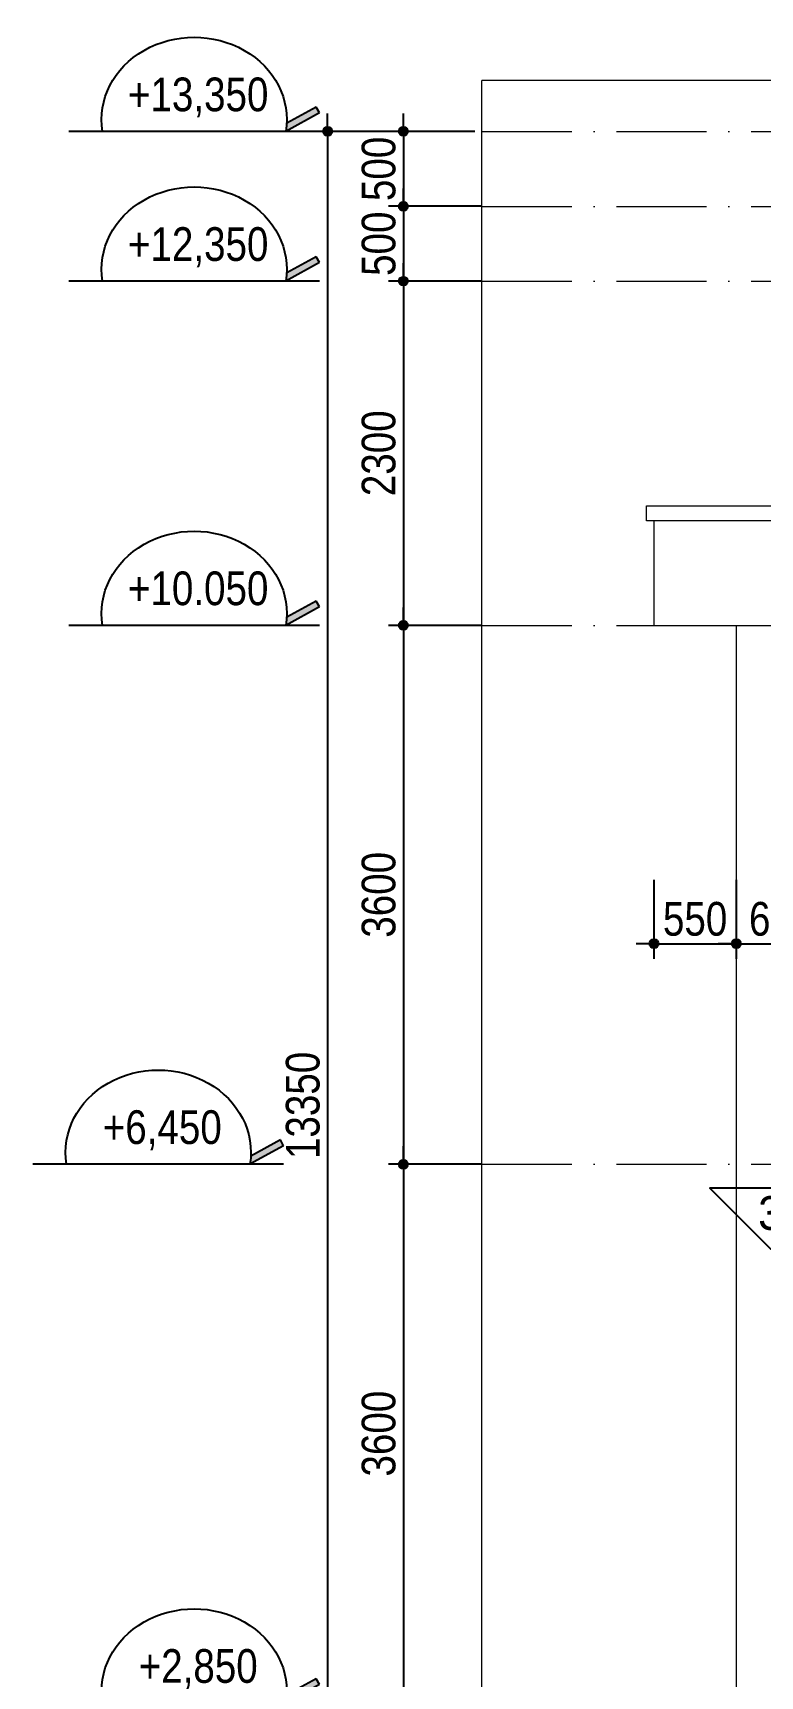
# Model space of a CAD drawing. Header units: millimetres. Extents: x 2594 to 27305, y 1526 to 19538.
# Drawn here: x 2594 to 7455, y 7825 to 18804 of the extents above; entities that cross this region are included whole.
import ezdxf
from ezdxf.enums import TextEntityAlignment as Align

# ---------------------------------------------------------------- set-up
doc = ezdxf.new("R2010")
doc.units = ezdxf.units.MM
doc.linetypes.add('ACAD_ISO10W100', pattern=[18, 12, -3, 0, -3])
for name, color, linetype in [('DIM', 1, 'Continuous'), ('HATCHNGOI', 22, 'Continuous'), ('TAGS', 60, 'Continuous')]:
    doc.layers.add(name, color=color, linetype=linetype)
doc.layers.add('NET-THAY', color=2, linetype='Continuous', lineweight=13)
doc.layers.add('TRUC', color=24, linetype='Continuous', lineweight=0)
doc.styles.add('AVO', font='')
doc.styles.add('HEL-CONDENSE', font='')
doc.styles.get("Standard").update_dxf_attribs({"font": 'arial.ttf'})
doc.styles.add('VNI-HELVE-CONDENSEN', font='')
doc.styles.get('AVO').set_extended_font_data('VNI-Avo')
doc.styles.get('HEL-CONDENSE').set_extended_font_data('VNI-Helve-Condense')
doc.styles.get('VNI-HELVE-CONDENSEN').set_extended_font_data('VNI-Helve-Condense')
doc.dimstyles.new('D100', dxfattribs={"dimtxt": 225, "dimasz": 1.2, "dimexe": 100, "dimexo": 0, "dimgap": 50, "dimtad": 1, "dimdec": 0, "dimzin": 13, "dimdsep": 46, "dimtxsty": 'HEL-CONDENSE', "dimblk": 'D50', "dimcen": 0, "dimclrd": 1, "dimclre": 1, "dimclrt": 7, "dimadec": 0, "dimazin": 0, "dimtfac": 1, "dimtdec": 0, "dimtmove": 0, "dimatfit": 3, "dimldrblk": 'D50', "dimfxl": 1, "dimtolj": 1, "dimtzin": 13, "dimarcsym": 0})
doc.dimstyles.get("Standard").update_dxf_attribs({"dimtxt": 0.18, "dimasz": 0.18, "dimexe": 0.18, "dimexo": 0.0625, "dimgap": 0.09, "dimtad": 0, "dimtih": 1, "dimtoh": 1, "dimdec": 4, "dimzin": 0, "dimdsep": 46, "dimtxsty": 'Standard', "dimcen": 0.09, "dimadec": 0, "dimazin": 0, "dimtfac": 1, "dimtdec": 4, "dimtofl": 0, "dimtmove": 0, "dimatfit": 3, "dimfxl": 1, "dimtolj": 1, "dimtzin": 0, "dimarcsym": 0})

# ---------------------------------------------------------------- blocks, each defined once
blk = doc.blocks.new('D50')
at = {"layer": 'DIM'}
blk.add_hatch(color=256, dxfattribs=at).paths.add_polyline_path([(25, 0, 1), (-25, 0, 1)])
blk.add_line((25, 0), (100, 0), dxfattribs=at)
blk.add_circle((0, 0), 25, dxfattribs=at)
blk = doc.blocks.new('*D166')
at = {"layer": 'DEFPOINTS', "color": 0, "transparency": 16777216}
for p in [(5595, 17645), (5071, 17145), (5595, 17145)]:
    blk.add_point(p, dxfattribs=at)
at = {"layer": 'DIM', "color": 1, "lineweight": -2, "transparency": 16777216}
for p, q in [((5595, 17645), (4971, 17645)), ((5071, 17643), (5071, 17146)), ((5595, 17145), (4971, 17145))]:
    blk.add_line(p, q, dxfattribs=at)
at = {"layer": 'DIM', "color": 1, "lineweight": -2, "transparency": 16777216, "xscale": 1.199999999999999, "yscale": 1.199999999999999, "zscale": 1.199999999999999}
for p, rotation in [((5071, 17645), 90), ((5071, 17145), 270)]:
    blk.add_blockref('D50', p, dxfattribs=dict(at, rotation=rotation))
at = {"layer": 'DIM', "color": 7, "transparency": 16777216, "insert": (4906, 17395), "char_height": 225, "attachment_point": 5, "rotation": 90, "style": 'HEL-CONDENSE'}
blk.add_mtext('\\A1;500', dxfattribs=at)
blk = doc.blocks.new('*D167')
at = {"layer": 'DEFPOINTS', "color": 0, "transparency": 16777216}
for p in [(5595, 17145), (5071, 14845), (5595, 14845)]:
    blk.add_point(p, dxfattribs=at)
at = {"layer": 'DIM', "color": 1, "lineweight": -2, "transparency": 16777216}
for p, q in [((5595, 17145), (4971, 17145)), ((5071, 17143), (5071, 14846)), ((5595, 14845), (4971, 14845))]:
    blk.add_line(p, q, dxfattribs=at)
at = {"layer": 'DIM', "color": 1, "lineweight": -2, "transparency": 16777216, "xscale": 1.199999999999999, "yscale": 1.199999999999999, "zscale": 1.199999999999999}
for p, rotation in [((5071, 17145), 90), ((5071, 14845), 270)]:
    blk.add_blockref('D50', p, dxfattribs=dict(at, rotation=rotation))
at = {"layer": 'DIM', "color": 7, "transparency": 16777216, "insert": (4906, 15995), "char_height": 225, "attachment_point": 5, "rotation": 90, "style": 'HEL-CONDENSE'}
blk.add_mtext('\\A1;2300', dxfattribs=at)
blk = doc.blocks.new('*D168')
at = {"layer": 'DEFPOINTS', "color": 0, "transparency": 16777216}
for p in [(5595, 14845), (5071, 11245), (5595, 11245)]:
    blk.add_point(p, dxfattribs=at)
at = {"layer": 'DIM', "color": 1, "lineweight": -2, "transparency": 16777216}
for p, q in [((5595, 14845), (4971, 14845)), ((5071, 14843), (5071, 11246)), ((5595, 11245), (4971, 11245))]:
    blk.add_line(p, q, dxfattribs=at)
at = {"layer": 'DIM', "color": 1, "lineweight": -2, "transparency": 16777216, "xscale": 1.199999999999999, "yscale": 1.199999999999999, "zscale": 1.199999999999999}
for p, rotation in [((5071, 14845), 90), ((5071, 11245), 270)]:
    blk.add_blockref('D50', p, dxfattribs=dict(at, rotation=rotation))
at = {"layer": 'DIM', "color": 7, "transparency": 16777216, "insert": (4906, 13045), "char_height": 225, "attachment_point": 5, "rotation": 90, "style": 'HEL-CONDENSE'}
blk.add_mtext('\\A1;3600', dxfattribs=at)
blk = doc.blocks.new('*D169')
at = {"layer": 'DEFPOINTS', "color": 0, "transparency": 16777216}
for p in [(5595, 11245), (5071, 7645), (5595, 7645)]:
    blk.add_point(p, dxfattribs=at)
at = {"layer": 'DIM', "color": 1, "lineweight": -2, "transparency": 16777216}
for p, q in [((5595, 11245), (4971, 11245)), ((5071, 11243), (5071, 7646)), ((5595, 7645), (4971, 7645))]:
    blk.add_line(p, q, dxfattribs=at)
at = {"layer": 'DIM', "color": 1, "lineweight": -2, "transparency": 16777216, "xscale": 1.199999999999999, "yscale": 1.199999999999999, "zscale": 1.199999999999999}
for p, rotation in [((5071, 11245), 90), ((5071, 7645), 270)]:
    blk.add_blockref('D50', p, dxfattribs=dict(at, rotation=rotation))
at = {"layer": 'DIM', "color": 7, "transparency": 16777216, "insert": (4906, 9445), "char_height": 225, "attachment_point": 5, "rotation": 90, "style": 'HEL-CONDENSE'}
blk.add_mtext('\\A1;3600', dxfattribs=at)
blk = doc.blocks.new('*D172')
at = {"layer": 'DEFPOINTS', "color": 0, "transparency": 16777216}
for p in [(4971, 18145), (4564, 4795), (4971, 4795)]:
    blk.add_point(p, dxfattribs=at)
at = {"layer": 'DIM', "color": 1, "lineweight": -2, "transparency": 16777216}
for p, q in [((4971, 18145), (4464, 18145)), ((4564, 18143), (4564, 4796)), ((4971, 4795), (4464, 4795))]:
    blk.add_line(p, q, dxfattribs=at)
at = {"layer": 'DIM', "color": 1, "lineweight": -2, "transparency": 16777216, "xscale": 1.199999999999999, "yscale": 1.199999999999999, "zscale": 1.199999999999999}
for p, rotation in [((4564, 18145), 90), ((4564, 4795), 270)]:
    blk.add_blockref('D50', p, dxfattribs=dict(at, rotation=rotation))
at = {"layer": 'DIM', "color": 7, "transparency": 16777216, "insert": (4399, 11638), "char_height": 225, "attachment_point": 5, "rotation": 90, "style": 'HEL-CONDENSE'}
blk.add_mtext('\\A1;13350', dxfattribs=at)
blk = doc.blocks.new('CAODO')
at = {"layer": 'TAGS', "linetype": 'Continuous'}
h = blk.add_hatch(color=256, dxfattribs=at)
edge = h.paths.add_edge_path()
edge.add_line((-907, 181), (-931, 138))
edge.add_line((-931, 138), (-681, 0))
edge.add_ellipse((0, 87), major_axis=(688, 0), ratio=0.890858, start_angle=182.4779, end_angle=188.1666, ccw=False)
edge.add_line((-687, 61), (-907, 181))
for p, q in [((-931, 138), (-907, 181)), ((-931, 138), (-681, 0)), ((-907, 181), (-687, 61)), ((-931, 0), (931, 0))]:
    blk.add_line(p, q, dxfattribs=at)
blk.add_ellipse((0, 87), major_axis=(688, 0), ratio=0.890858, start_param=-0.142534, end_param=3.284126, dxfattribs=at)
at = {"layer": 'TAGS', "linetype": 'Continuous', "style": 'VNI-HELVE-CONDENSEN'}
blk.add_attdef('0.000', text='', height=250, dxfattribs=at).set_placement((0, 232), align=Align.MIDDLE_CENTER)
blk = doc.blocks.new('*D109')
at = {"layer": 'DEFPOINTS', "color": 0, "transparency": 16777216}
for p in [(5548, 18145), (5071, 17645), (5548, 17645)]:
    blk.add_point(p, dxfattribs=at)
at = {"layer": 'DIM', "color": 1, "lineweight": -2, "transparency": 16777216}
for p, q in [((5548, 18145), (4971, 18145)), ((5071, 18143), (5071, 17646)), ((5548, 17645), (4971, 17645))]:
    blk.add_line(p, q, dxfattribs=at)
at = {"layer": 'DIM', "color": 1, "lineweight": -2, "transparency": 16777216, "xscale": 1.199999999999999, "yscale": 1.199999999999999, "zscale": 1.199999999999999}
for p, rotation in [((5071, 18145), 90), ((5071, 17645), 270)]:
    blk.add_blockref('D50', p, dxfattribs=dict(at, rotation=rotation))
at = {"layer": 'DIM', "color": 7, "transparency": 16777216, "insert": (4906, 17895), "char_height": 225, "attachment_point": 5, "rotation": 90, "style": 'HEL-CONDENSE'}
blk.add_mtext('\\A1;500', dxfattribs=at)
blk = doc.blocks.new('*D123')
at = {"layer": 'DEFPOINTS', "color": 0, "linetype": 'Continuous', "transparency": 16777216}
for p in [(6745, 13145), (7295, 13145), (7295, 12718)]:
    blk.add_point(p, dxfattribs=at)
at = {"layer": 'DIM', "color": 1, "linetype": 'Continuous', "lineweight": -2, "transparency": 16777216}
for p, q in [((6745, 13145), (6745, 12618)), ((7295, 13145), (7295, 12618)), ((6746, 12718), (7294, 12718))]:
    blk.add_line(p, q, dxfattribs=at)
at = {"layer": 'DIM', "color": 1, "linetype": 'Continuous', "lineweight": -2, "transparency": 16777216, "xscale": 1.199999999999999, "yscale": 1.199999999999999, "zscale": 1.199999999999999, "rotation": 180}
blk.add_blockref('D50', (6745, 12718), dxfattribs=at)
at = {"layer": 'DIM', "color": 1, "linetype": 'Continuous', "lineweight": -2, "transparency": 16777216, "xscale": 1.199999999999999, "yscale": 1.199999999999999, "zscale": 1.199999999999999}
blk.add_blockref('D50', (7295, 12718), dxfattribs=at)
at = {"layer": 'DIM', "color": 7, "linetype": 'Continuous', "transparency": 16777216, "insert": (7020, 12883), "char_height": 225, "attachment_point": 5, "style": 'HEL-CONDENSE'}
blk.add_mtext('\\A1;550', dxfattribs=at)
blk = doc.blocks.new('*D124')
at = {"layer": 'DEFPOINTS', "color": 0, "linetype": 'Continuous', "transparency": 16777216}
for p in [(7295, 13145), (7895, 12840), (7895, 12718)]:
    blk.add_point(p, dxfattribs=at)
at = {"layer": 'DIM', "color": 1, "linetype": 'Continuous', "lineweight": -2, "transparency": 16777216}
for p, q in [((7295, 13145), (7295, 12618)), ((7895, 12840), (7895, 12618)), ((7296, 12718), (7894, 12718))]:
    blk.add_line(p, q, dxfattribs=at)
at = {"layer": 'DIM', "color": 1, "linetype": 'Continuous', "lineweight": -2, "transparency": 16777216, "xscale": 1.199999999999999, "yscale": 1.199999999999999, "zscale": 1.199999999999999, "rotation": 180}
blk.add_blockref('D50', (7295, 12718), dxfattribs=at)
at = {"layer": 'DIM', "color": 1, "linetype": 'Continuous', "lineweight": -2, "transparency": 16777216, "xscale": 1.199999999999999, "yscale": 1.199999999999999, "zscale": 1.199999999999999}
blk.add_blockref('D50', (7895, 12718), dxfattribs=at)
at = {"layer": 'DIM', "color": 7, "linetype": 'Continuous', "transparency": 16777216, "insert": (7595, 12883), "char_height": 225, "attachment_point": 5, "style": 'HEL-CONDENSE'}
blk.add_mtext('\\A1;600', dxfattribs=at)
blk = doc.blocks.new('TUONG-NAM')
at = {"layer": 'TAGS'}
blk.add_lwpolyline([(-453, -453), (453, -453), (0, 0)], close=True, dxfattribs=at)
at = {"layer": 'TAGS', "linetype": 'Continuous', "style": 'AVO'}
blk.add_attdef('KH-TUONG', text='', height=250, dxfattribs=at).set_placement((0, -269), align=Align.MIDDLE_CENTER)
blk = doc.blocks.new('*D107')
at = {"layer": 'DEFPOINTS', "color": 0, "linetype": 'Continuous', "transparency": 16777216}
for p in [(12644, 18045), (9149, 15862), (6695, 15645), (7722, 15645), (22595, 15645)]:
    blk.add_point(p, dxfattribs=at)
at = {"layer": 'DIM', "color": 1, "linetype": 'Continuous', "lineweight": -2, "transparency": 16777216}
blk.add_arc((7722, 15645), 1443, 0.0476, 25.9524, dxfattribs=at)
at = {"layer": 'DIM', "color": 1, "linetype": 'Continuous', "lineweight": -2, "transparency": 16777216, "xscale": 1.199999999999999, "yscale": 1.199999999999999, "zscale": 1.199999999999999}
for p, rotation in [((9019, 16277), 115.9761792102623), ((9165, 15645), 270.023820789737)]:
    blk.add_blockref('D50', p, dxfattribs=dict(at, rotation=rotation))
at = {"layer": 'DIM', "color": 7, "linetype": 'Continuous', "transparency": 16777216, "insert": (9289, 16006), "char_height": 225, "attachment_point": 5, "rotation": 283, "style": 'HEL-CONDENSE'}
blk.add_mtext('\\A1;26°', dxfattribs=at)
blk = doc.blocks.new('*D108')
at = {"layer": 'DEFPOINTS', "color": 0, "linetype": 'Continuous', "transparency": 16777216}
for p in [(18697, 17045), (19978, 16141), (6695, 15645), (21568, 15645), (22595, 15645)]:
    blk.add_point(p, dxfattribs=at)
at = {"layer": 'HATCHNGOI', "color": 1, "linetype": 'Continuous', "lineweight": -2, "transparency": 16777216}
blk.add_arc((21568, 15645), 1665, 154.0413, 179.9587, dxfattribs=at)
at = {"layer": 'HATCHNGOI', "color": 1, "linetype": 'Continuous', "lineweight": -2, "transparency": 16777216, "xscale": 1.199999999999999, "yscale": 1.199999999999999, "zscale": 1.199999999999999}
for p, rotation in [((20071, 16375), 64.02064613284172), ((19903, 15645), 269.9793538671592)]:
    blk.add_blockref('D50', p, dxfattribs=dict(at, rotation=rotation))
at = {"layer": 'HATCHNGOI', "color": 7, "linetype": 'Continuous', "transparency": 16777216, "insert": (19785, 16056), "char_height": 225, "attachment_point": 5, "rotation": 77, "style": 'HEL-CONDENSE'}
blk.add_mtext('\\A1;26°', dxfattribs=at)

msp = doc.modelspace()

# ---------------------------------------------------------------- linework, layer by layer
at = {"layer": 'NET-THAY'}
for p, q in [((6695.026, 15644.585), (22595.026, 15644.585)), ((6745.026, 15544.585), (6745.026, 14844.585)), ((6745.026, 14844.585), (22545.026, 14844.585)), ((7295.026, 14844.585), (7295.026, 5544.585)), ((7295.026, 14844.585), (7295.026, 5544.585))]:
    msp.add_line(p, q, dxfattribs=at)
for points in [[(6745.026, 15544.585), (6695.026, 15544.585), (6695.026, 15644.585), (6695.026, 15644.585)], [(22595.026, 15544.585), (6745.026, 15544.585)]]:
    msp.add_lwpolyline(points, dxfattribs=at)
at = {"layer": 'TRUC', "linetype": 'ACAD_ISO10W100', "ltscale": 50}
for p, q in [((5595.427, 18144.585), (26664.771, 18144.585)), ((5595.427, 17644.585), (26664.771, 17644.585)), ((5595.427, 17144.585), (26664.771, 17144.585)), ((5595.427, 14844.585), (26664.771, 14844.585)), ((5595.427, 11244.585), (26664.771, 11244.585))]:
    msp.add_line(p, q, dxfattribs=at)
at = {"layer": 'TRUC', "linetype": 'ACAD_ISO10W100', "ltscale": 0.2}
msp.add_lwpolyline([(5595.427, 18488.767), (26664.771, 18488.767), (26664.771, 4282.607), (5595.427, 4282.607)], close=True, dxfattribs=at)

# ---------------------------------------------------------------- block references
at = {"layer": 'TAGS', "linetype": 'Continuous'}
ref = msp.add_blockref('CAODO', (3672.26, 18144.585), dxfattribs=dict(at, xscale=-0.9000000001396984, yscale=0.9000000001396984, zscale=0.9))
ref.add_attrib('0.000', '+13,350', dxfattribs={"color": 7, "linetype": 'Continuous', "height": 225, "style": 'VNI-HELVE-CONDENSEN'}).set_placement((3699.093, 18392.684), align=Align.MIDDLE_CENTER)
ref = msp.add_blockref('CAODO', (3672.26, 17144.585), dxfattribs=dict(at, xscale=-0.9000000001396984, yscale=0.9000000001396984, zscale=0.9))
ref.add_attrib('0.000', '+12,350', dxfattribs={"color": 7, "linetype": 'Continuous', "height": 225, "style": 'VNI-HELVE-CONDENSEN'}).set_placement((3699.093, 17392.684), align=Align.MIDDLE_CENTER)
ref = msp.add_blockref('CAODO', (3672.26, 14844.585), dxfattribs=dict(at, xscale=-0.9000000001396984, yscale=0.9000000001396984, zscale=0.9))
ref.add_attrib('0.000', '+10.050', dxfattribs={"color": 7, "linetype": 'Continuous', "height": 225, "style": 'VNI-HELVE-CONDENSEN'}).set_placement((3699.093, 15092.684), align=Align.MIDDLE_CENTER)
ref = msp.add_blockref('CAODO', (3432.26, 11244.585), dxfattribs=dict(at, xscale=-0.9000000001396984, yscale=0.9000000001396984, zscale=0.9))
ref.add_attrib('0.000', '+6,450', dxfattribs={"color": 7, "linetype": 'Continuous', "height": 225, "style": 'VNI-HELVE-CONDENSEN'}).set_placement((3459.093, 11492.684), align=Align.MIDDLE_CENTER)
ref = msp.add_blockref('TUONG-NAM', (7524.995, 10676.679), dxfattribs=dict(at, xscale=0.8999999999068677, yscale=0.9000000000232831, zscale=0.9, rotation=180))
ref.add_attrib('KH-TUONG', '3', dxfattribs={"color": 7, "linetype": 'Continuous', "height": 225, "style": 'AVO'}).set_placement((7524.55, 10919.033), align=Align.MIDDLE_CENTER)
ref = msp.add_blockref('CAODO', (3672.26, 7644.585), dxfattribs=dict(at, xscale=-0.9000000001396984, yscale=0.9000000001396984, zscale=0.9))
ref.add_attrib('0.000', '+2,850', dxfattribs={"color": 7, "linetype": 'Continuous', "height": 225, "style": 'VNI-HELVE-CONDENSEN'}).set_placement((3699.093, 7892.684), align=Align.MIDDLE_CENTER)

# ---------------------------------------------------------------- dimensions: what is measured, and where the dimension line sits
at = {"layer": 'DIM'}
for base, p1, p2, picture, middle in [((4563.984, 4794.585), (4970.95, 18144.585), (4970.95, 4794.585), '*D172', (4563.984, 11638.438)), ((5070.95, 17644.585), (5548.407, 18144.585), (5548.407, 17644.585), '*D109', (5070.95, 17894.585)), ((5070.95, 17144.585), (5595.427, 17644.585), (5595.427, 17144.585), '*D166', (5070.95, 17394.585))]:
    dim = msp.add_linear_dim(base=base, p1=p1, p2=p2, angle=90, dimstyle='Standard', override={"dimtxt": 225, "dimasz": 1.2, "dimexe": 100, "dimexo": 0, "dimgap": 50, "dimtad": 1, "dimtih": 0, "dimtoh": 0, "dimdec": 2, "dimzin": 13, "dimtxsty": 'HEL-CONDENSE', "dimblk": 'D50', "dimcen": 0, "dimclrd": 1, "dimclre": 1, "dimclrt": 7, "dimtdec": 2, "dimtofl": 1, "dimldrblk": 'D50', "dimtzin": 13}, dxfattribs=at)
    dim.commit()
    dim.dimension.update_dxf_attribs({"geometry": picture, "text_midpoint": middle, "dimtype": 160})
at = {"layer": 'DIM', "linetype": 'Continuous'}
dim = msp.add_angular_dim_2l(base=(9148.95, 15862.051), line1=((6695.026, 15644.585), (22595.026, 15644.585)), line2=((7722.257, 15644.585), (12644.367, 18045.258)), dimstyle='D100', dxfattribs=at)
dim.commit()
dim.dimension.update_dxf_attribs({"geometry": '*D107', "text_midpoint": (9289.114, 16006.323)})
at = {"layer": 'DIM'}
for base, p1, p2, picture, middle in [((5070.95, 14844.585), (5595.427, 17144.585), (5595.427, 14844.585), '*D167', (4906.05, 15994.585)), ((5070.95, 11244.585), (5595.427, 14844.585), (5595.427, 11244.585), '*D168', (4906.05, 13044.585)), ((5070.95, 7644.585), (5595.427, 11244.585), (5595.427, 7644.585), '*D169', (4906.05, 9444.585))]:
    dim = msp.add_linear_dim(base=base, p1=p1, p2=p2, angle=90, dimstyle='Standard', override={"dimtxt": 225, "dimasz": 1.2, "dimexe": 100, "dimexo": 0, "dimgap": 50, "dimtad": 1, "dimtih": 0, "dimtoh": 0, "dimdec": 2, "dimzin": 13, "dimtxsty": 'HEL-CONDENSE', "dimblk": 'D50', "dimcen": 0, "dimclrd": 1, "dimclre": 1, "dimclrt": 7, "dimtdec": 2, "dimtofl": 1, "dimtmove": 1, "dimldrblk": 'D50', "dimtzin": 13}, dxfattribs=at)
    dim.commit()
    dim.dimension.update_dxf_attribs({"geometry": picture, "text_midpoint": middle})
at = {"layer": 'DIM', "linetype": 'Continuous'}
dim = msp.add_linear_dim(base=(7295.026, 12718.159), p1=(6745.026, 13145.328), p2=(7295.026, 13145.328), dimstyle='D100', dxfattribs=at)
dim.commit()
dim.dimension.update_dxf_attribs({"geometry": '*D123', "text_midpoint": (7020.026, 12883.059)})
dim = msp.add_linear_dim(base=(7895.026, 12718.159), p1=(7295.026, 13145.328), p2=(7895.026, 12840.131), dimstyle='D100', override={"dimtmove": 1}, dxfattribs=at)
dim.commit()
dim.dimension.update_dxf_attribs({"geometry": '*D124', "text_midpoint": (7595.026, 12718.159), "dimtype": 160})
at = {"layer": 'HATCHNGOI', "linetype": 'Continuous'}
dim = msp.add_angular_dim_2l(base=(19978.33, 16140.663), line1=((6695.026, 15644.585), (22595.026, 15644.585)), line2=((21567.795, 15644.585), (18697.369, 17044.585)), dimstyle='D100', dxfattribs=at)
dim.commit()
dim.dimension.update_dxf_attribs({"geometry": '*D108', "text_midpoint": (19784.717, 16056.241)})

doc.saveas('drawing.dxf')
